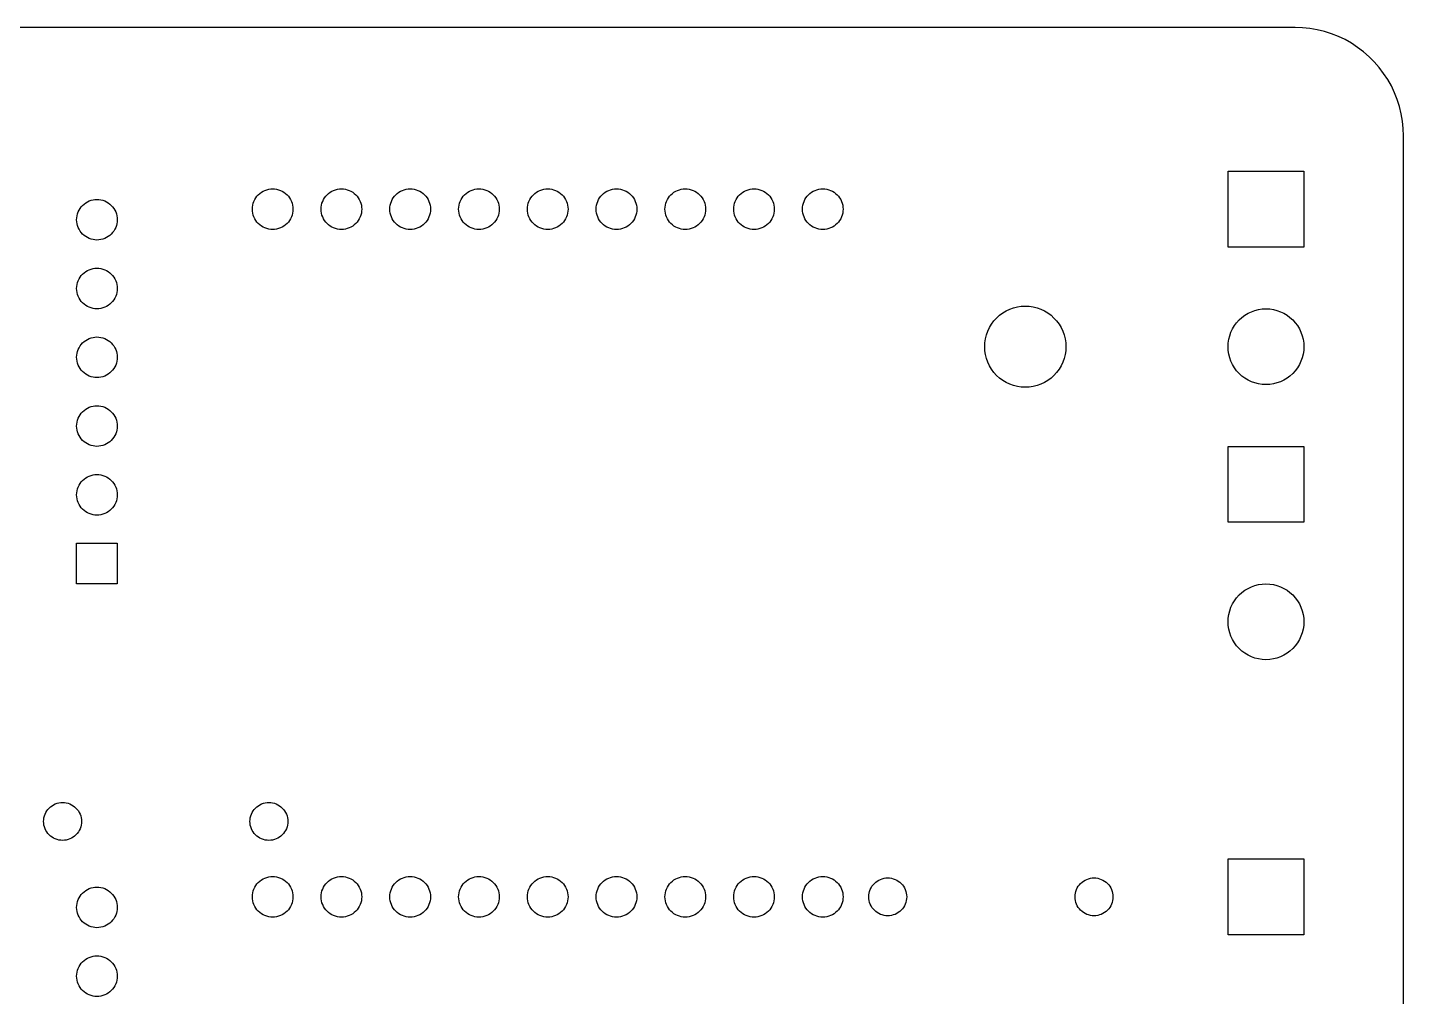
# Model space of a CAD drawing. Header units: millimetres. Extents: x 0 to 102, y 0 to 73.
# Drawn here: x 51.1 to 101.9, y 37.5 to 73.2 of the extents above; entities that cross this region are included whole.
import ezdxf

# ---------------------------------------------------------------- set-up
doc = ezdxf.new("R2010")
doc.units = ezdxf.units.MM
doc.layers.add('MASK_OPENINGS', color=5, linetype='Continuous')
doc.layers.add('OUTLINE', color=1, linetype='Continuous')

msp = doc.modelspace()

# ---------------------------------------------------------------- linework, layer by layer
at = {"layer": 'MASK_OPENINGS', "color": 5}
for points in [[(98.2, 65.14), (95.4, 65.14), (95.4, 67.94), (98.2, 67.94), (98.2, 65.14)], [(59.57976, 66.00976), (59.53034, 66.06428), (59.4865, 66.12339), (59.44867, 66.18651), (59.4172, 66.25303), (59.39241, 66.32232), (59.37453, 66.39371), (59.36373, 66.4665), (59.36012, 66.54), (59.36373, 66.6135), (59.37453, 66.68629), (59.39241, 66.75768), (59.4172, 66.82697), (59.44867, 66.89349), (59.4865, 66.95661), (59.53034, 67.01572), (59.57976, 67.07024), (59.63428, 67.11966), (59.69339, 67.1635), (59.75651, 67.20133), (59.82303, 67.2328), (59.89232, 67.25759), (59.96371, 67.27547), (60.0365, 67.28627), (60.11, 67.28988), (60.1835, 67.28627), (60.2563, 67.27547), (60.32768, 67.25759), (60.39697, 67.2328), (60.46349, 67.20133), (60.52661, 67.1635), (60.58572, 67.11966), (60.64025, 67.07024), (60.68967, 67.01572), (60.7335, 66.95661), (60.77134, 66.89349), (60.8028, 66.82697), (60.82759, 66.75768), (60.84547, 66.68629), (60.85627, 66.6135), (60.85988, 66.54), (60.85627, 66.4665), (60.84547, 66.39371), (60.82759, 66.32232), (60.8028, 66.25303), (60.77134, 66.18651), (60.7335, 66.12339), (60.68967, 66.06428), (60.64025, 66.00976), (60.58572, 65.96034), (60.52661, 65.9165), (60.46349, 65.87867), (60.39697, 65.8472), (60.32768, 65.82241), (60.2563, 65.80453), (60.1835, 65.79373), (60.11, 65.79012), (60.0365, 65.79373), (59.96371, 65.80453), (59.89232, 65.82241), (59.82303, 65.8472), (59.75651, 65.87867), (59.69339, 65.9165), (59.63428, 65.96034), (59.57976, 66.00976)], [(62.11976, 66.00976), (62.07034, 66.06428), (62.0265, 66.12339), (61.98867, 66.18651), (61.9572, 66.25303), (61.93241, 66.32232), (61.91453, 66.39371), (61.90373, 66.4665), (61.90012, 66.54), (61.90373, 66.6135), (61.91453, 66.68629), (61.93241, 66.75768), (61.9572, 66.82697), (61.98867, 66.89349), (62.0265, 66.95661), (62.07034, 67.01572), (62.11976, 67.07024), (62.17428, 67.11966), (62.23339, 67.1635), (62.29651, 67.20133), (62.36303, 67.2328), (62.43232, 67.25759), (62.50371, 67.27547), (62.5765, 67.28627), (62.65, 67.28988), (62.7235, 67.28627), (62.7963, 67.27547), (62.86768, 67.25759), (62.93697, 67.2328), (63.00349, 67.20133), (63.06661, 67.1635), (63.12572, 67.11966), (63.18025, 67.07024), (63.22967, 67.01572), (63.2735, 66.95661), (63.31134, 66.89349), (63.3428, 66.82697), (63.36759, 66.75768), (63.38547, 66.68629), (63.39627, 66.6135), (63.39988, 66.54), (63.39627, 66.4665), (63.38547, 66.39371), (63.36759, 66.32232), (63.3428, 66.25303), (63.31134, 66.18651), (63.2735, 66.12339), (63.22967, 66.06428), (63.18025, 66.00976), (63.12572, 65.96034), (63.06661, 65.9165), (63.00349, 65.87867), (62.93697, 65.8472), (62.86768, 65.82241), (62.7963, 65.80453), (62.7235, 65.79373), (62.65, 65.79012), (62.5765, 65.79373), (62.50371, 65.80453), (62.43232, 65.82241), (62.36303, 65.8472), (62.29651, 65.87867), (62.23339, 65.9165), (62.17428, 65.96034), (62.11976, 66.00976)], [(64.65976, 66.00976), (64.61034, 66.06428), (64.5665, 66.12339), (64.52867, 66.18651), (64.4972, 66.25303), (64.47241, 66.32232), (64.45453, 66.39371), (64.44373, 66.4665), (64.44012, 66.54), (64.44373, 66.6135), (64.45453, 66.68629), (64.47241, 66.75768), (64.4972, 66.82697), (64.52867, 66.89349), (64.5665, 66.95661), (64.61034, 67.01572), (64.65976, 67.07024), (64.71428, 67.11966), (64.77339, 67.1635), (64.83651, 67.20133), (64.90303, 67.2328), (64.97232, 67.25759), (65.04371, 67.27547), (65.1165, 67.28627), (65.19, 67.28988), (65.2635, 67.28627), (65.3363, 67.27547), (65.40768, 67.25759), (65.47697, 67.2328), (65.54349, 67.20133), (65.60661, 67.1635), (65.66572, 67.11966), (65.72025, 67.07024), (65.76967, 67.01572), (65.8135, 66.95661), (65.85134, 66.89349), (65.8828, 66.82697), (65.90759, 66.75768), (65.92547, 66.68629), (65.93627, 66.6135), (65.93988, 66.54), (65.93627, 66.4665), (65.92547, 66.39371), (65.90759, 66.32232), (65.8828, 66.25303), (65.85134, 66.18651), (65.8135, 66.12339), (65.76967, 66.06428), (65.72025, 66.00976), (65.66572, 65.96034), (65.60661, 65.9165), (65.54349, 65.87867), (65.47697, 65.8472), (65.40768, 65.82241), (65.3363, 65.80453), (65.2635, 65.79373), (65.19, 65.79012), (65.1165, 65.79373), (65.04371, 65.80453), (64.97232, 65.82241), (64.90303, 65.8472), (64.83651, 65.87867), (64.77339, 65.9165), (64.71428, 65.96034), (64.65976, 66.00976)], [(67.19976, 66.00976), (67.15034, 66.06428), (67.1065, 66.12339), (67.06867, 66.18651), (67.0372, 66.25303), (67.01241, 66.32232), (66.99453, 66.39371), (66.98373, 66.4665), (66.98012, 66.54), (66.98373, 66.6135), (66.99453, 66.68629), (67.01241, 66.75768), (67.0372, 66.82697), (67.06867, 66.89349), (67.1065, 66.95661), (67.15034, 67.01572), (67.19976, 67.07024), (67.25428, 67.11966), (67.31339, 67.1635), (67.37651, 67.20133), (67.44303, 67.2328), (67.51232, 67.25759), (67.58371, 67.27547), (67.6565, 67.28627), (67.73, 67.28988), (67.8035, 67.28627), (67.8763, 67.27547), (67.94768, 67.25759), (68.01697, 67.2328), (68.08349, 67.20133), (68.14661, 67.1635), (68.20572, 67.11966), (68.26025, 67.07024), (68.30967, 67.01572), (68.3535, 66.95661), (68.39134, 66.89349), (68.4228, 66.82697), (68.44759, 66.75768), (68.46547, 66.68629), (68.47627, 66.6135), (68.47988, 66.54), (68.47627, 66.4665), (68.46547, 66.39371), (68.44759, 66.32232), (68.4228, 66.25303), (68.39134, 66.18651), (68.3535, 66.12339), (68.30967, 66.06428), (68.26025, 66.00976), (68.20572, 65.96034), (68.14661, 65.9165), (68.08349, 65.87867), (68.01697, 65.8472), (67.94768, 65.82241), (67.8763, 65.80453), (67.8035, 65.79373), (67.73, 65.79012), (67.6565, 65.79373), (67.58371, 65.80453), (67.51232, 65.82241), (67.44303, 65.8472), (67.37651, 65.87867), (67.31339, 65.9165), (67.25428, 65.96034), (67.19976, 66.00976)], [(69.73976, 66.00976), (69.69034, 66.06428), (69.6465, 66.12339), (69.60867, 66.18651), (69.5772, 66.25303), (69.55241, 66.32232), (69.53453, 66.39371), (69.52373, 66.4665), (69.52012, 66.54), (69.52373, 66.6135), (69.53453, 66.68629), (69.55241, 66.75768), (69.5772, 66.82697), (69.60867, 66.89349), (69.6465, 66.95661), (69.69034, 67.01572), (69.73976, 67.07024), (69.79428, 67.11966), (69.85339, 67.1635), (69.91651, 67.20133), (69.98303, 67.2328), (70.05232, 67.25759), (70.12371, 67.27547), (70.1965, 67.28627), (70.27, 67.28988), (70.3435, 67.28627), (70.4163, 67.27547), (70.48768, 67.25759), (70.55697, 67.2328), (70.62349, 67.20133), (70.68661, 67.1635), (70.74572, 67.11966), (70.80025, 67.07024), (70.84967, 67.01572), (70.8935, 66.95661), (70.93134, 66.89349), (70.9628, 66.82697), (70.98759, 66.75768), (71.00547, 66.68629), (71.01627, 66.6135), (71.01988, 66.54), (71.01627, 66.4665), (71.00547, 66.39371), (70.98759, 66.32232), (70.9628, 66.25303), (70.93134, 66.18651), (70.8935, 66.12339), (70.84967, 66.06428), (70.80025, 66.00976), (70.74572, 65.96034), (70.68661, 65.9165), (70.62349, 65.87867), (70.55697, 65.8472), (70.48768, 65.82241), (70.4163, 65.80453), (70.3435, 65.79373), (70.27, 65.79012), (70.1965, 65.79373), (70.12371, 65.80453), (70.05232, 65.82241), (69.98303, 65.8472), (69.91651, 65.87867), (69.85339, 65.9165), (69.79428, 65.96034), (69.73976, 66.00976)], [(72.27976, 66.00976), (72.23034, 66.06428), (72.1865, 66.12339), (72.14867, 66.18651), (72.1172, 66.25303), (72.09241, 66.32232), (72.07453, 66.39371), (72.06373, 66.4665), (72.06012, 66.54), (72.06373, 66.6135), (72.07453, 66.68629), (72.09241, 66.75768), (72.1172, 66.82697), (72.14867, 66.89349), (72.1865, 66.95661), (72.23034, 67.01572), (72.27976, 67.07024), (72.33428, 67.11966), (72.39339, 67.1635), (72.45651, 67.20133), (72.52303, 67.2328), (72.59232, 67.25759), (72.66371, 67.27547), (72.7365, 67.28627), (72.81, 67.28988), (72.8835, 67.28627), (72.9563, 67.27547), (73.02768, 67.25759), (73.09697, 67.2328), (73.16349, 67.20133), (73.22661, 67.1635), (73.28572, 67.11966), (73.34025, 67.07024), (73.38967, 67.01572), (73.4335, 66.95661), (73.47134, 66.89349), (73.5028, 66.82697), (73.52759, 66.75768), (73.54547, 66.68629), (73.55627, 66.6135), (73.55988, 66.54), (73.55627, 66.4665), (73.54547, 66.39371), (73.52759, 66.32232), (73.5028, 66.25303), (73.47134, 66.18651), (73.4335, 66.12339), (73.38967, 66.06428), (73.34025, 66.00976), (73.28572, 65.96034), (73.22661, 65.9165), (73.16349, 65.87867), (73.09697, 65.8472), (73.02768, 65.82241), (72.9563, 65.80453), (72.8835, 65.79373), (72.81, 65.79012), (72.7365, 65.79373), (72.66371, 65.80453), (72.59232, 65.82241), (72.52303, 65.8472), (72.45651, 65.87867), (72.39339, 65.9165), (72.33428, 65.96034), (72.27976, 66.00976)], [(74.81976, 66.00976), (74.77034, 66.06428), (74.7265, 66.12339), (74.68867, 66.18651), (74.6572, 66.25303), (74.63241, 66.32232), (74.61453, 66.39371), (74.60373, 66.4665), (74.60012, 66.54), (74.60373, 66.6135), (74.61453, 66.68629), (74.63241, 66.75768), (74.6572, 66.82697), (74.68867, 66.89349), (74.7265, 66.95661), (74.77034, 67.01572), (74.81976, 67.07024), (74.87428, 67.11966), (74.93339, 67.1635), (74.99651, 67.20133), (75.06303, 67.2328), (75.13232, 67.25759), (75.20371, 67.27547), (75.2765, 67.28627), (75.35, 67.28988), (75.4235, 67.28627), (75.4963, 67.27547), (75.56768, 67.25759), (75.63697, 67.2328), (75.70349, 67.20133), (75.76661, 67.1635), (75.82572, 67.11966), (75.88025, 67.07024), (75.92967, 67.01572), (75.9735, 66.95661), (76.01134, 66.89349), (76.0428, 66.82697), (76.06759, 66.75768), (76.08547, 66.68629), (76.09627, 66.6135), (76.09988, 66.54), (76.09627, 66.4665), (76.08547, 66.39371), (76.06759, 66.32232), (76.0428, 66.25303), (76.01134, 66.18651), (75.9735, 66.12339), (75.92967, 66.06428), (75.88025, 66.00976), (75.82572, 65.96034), (75.76661, 65.9165), (75.70349, 65.87867), (75.63697, 65.8472), (75.56768, 65.82241), (75.4963, 65.80453), (75.4235, 65.79373), (75.35, 65.79012), (75.2765, 65.79373), (75.20371, 65.80453), (75.13232, 65.82241), (75.06303, 65.8472), (74.99651, 65.87867), (74.93339, 65.9165), (74.87428, 65.96034), (74.81976, 66.00976)], [(77.35976, 66.00976), (77.31034, 66.06428), (77.2665, 66.12339), (77.22867, 66.18651), (77.1972, 66.25303), (77.17241, 66.32232), (77.15453, 66.39371), (77.14373, 66.4665), (77.14012, 66.54), (77.14373, 66.6135), (77.15453, 66.68629), (77.17241, 66.75768), (77.1972, 66.82697), (77.22867, 66.89349), (77.2665, 66.95661), (77.31034, 67.01572), (77.35976, 67.07024), (77.41428, 67.11966), (77.47339, 67.1635), (77.53651, 67.20133), (77.60303, 67.2328), (77.67232, 67.25759), (77.74371, 67.27547), (77.8165, 67.28627), (77.89, 67.28988), (77.9635, 67.28627), (78.0363, 67.27547), (78.10768, 67.25759), (78.17697, 67.2328), (78.24349, 67.20133), (78.30661, 67.1635), (78.36572, 67.11966), (78.42025, 67.07024), (78.46967, 67.01572), (78.5135, 66.95661), (78.55134, 66.89349), (78.5828, 66.82697), (78.60759, 66.75768), (78.62547, 66.68629), (78.63627, 66.6135), (78.63988, 66.54), (78.63627, 66.4665), (78.62547, 66.39371), (78.60759, 66.32232), (78.5828, 66.25303), (78.55134, 66.18651), (78.5135, 66.12339), (78.46967, 66.06428), (78.42025, 66.00976), (78.36572, 65.96034), (78.30661, 65.9165), (78.24349, 65.87867), (78.17697, 65.8472), (78.10768, 65.82241), (78.0363, 65.80453), (77.9635, 65.79373), (77.89, 65.79012), (77.8165, 65.79373), (77.74371, 65.80453), (77.67232, 65.82241), (77.60303, 65.8472), (77.53651, 65.87867), (77.47339, 65.9165), (77.41428, 65.96034), (77.35976, 66.00976)], [(79.89976, 66.00976), (79.85034, 66.06428), (79.8065, 66.12339), (79.76867, 66.18651), (79.7372, 66.25303), (79.71241, 66.32232), (79.69453, 66.39371), (79.68373, 66.4665), (79.68012, 66.54), (79.68373, 66.6135), (79.69453, 66.68629), (79.71241, 66.75768), (79.7372, 66.82697), (79.76867, 66.89349), (79.8065, 66.95661), (79.85034, 67.01572), (79.89976, 67.07024), (79.95428, 67.11966), (80.01339, 67.1635), (80.07651, 67.20133), (80.14303, 67.2328), (80.21232, 67.25759), (80.28371, 67.27547), (80.3565, 67.28627), (80.43, 67.28988), (80.5035, 67.28627), (80.5763, 67.27547), (80.64768, 67.25759), (80.71697, 67.2328), (80.78349, 67.20133), (80.84661, 67.1635), (80.90572, 67.11966), (80.96025, 67.07024), (81.00967, 67.01572), (81.0535, 66.95661), (81.09134, 66.89349), (81.1228, 66.82697), (81.14759, 66.75768), (81.16547, 66.68629), (81.17627, 66.6135), (81.17988, 66.54), (81.17627, 66.4665), (81.16547, 66.39371), (81.14759, 66.32232), (81.1228, 66.25303), (81.09134, 66.18651), (81.0535, 66.12339), (81.00967, 66.06428), (80.96025, 66.00976), (80.90572, 65.96034), (80.84661, 65.9165), (80.78349, 65.87867), (80.71697, 65.8472), (80.64768, 65.82241), (80.5763, 65.80453), (80.5035, 65.79373), (80.43, 65.79012), (80.3565, 65.79373), (80.28371, 65.80453), (80.21232, 65.82241), (80.14303, 65.8472), (80.07651, 65.87867), (80.01339, 65.9165), (79.95428, 65.96034), (79.89976, 66.00976)], [(53.08976, 65.61976), (53.04034, 65.67428), (52.9965, 65.73339), (52.95867, 65.79651), (52.9272, 65.86303), (52.90241, 65.93232), (52.88453, 66.00371), (52.87373, 66.0765), (52.87012, 66.15), (52.87373, 66.2235), (52.88453, 66.29629), (52.90241, 66.36768), (52.9272, 66.43697), (52.95867, 66.50349), (52.9965, 66.56661), (53.04034, 66.62572), (53.08976, 66.68024), (53.14428, 66.72966), (53.20339, 66.7735), (53.26651, 66.81133), (53.33303, 66.8428), (53.40232, 66.86759), (53.47371, 66.88547), (53.5465, 66.89627), (53.62, 66.89988), (53.6935, 66.89627), (53.7663, 66.88547), (53.83768, 66.86759), (53.90697, 66.8428), (53.97349, 66.81133), (54.03661, 66.7735), (54.09572, 66.72966), (54.15025, 66.68024), (54.19967, 66.62572), (54.2435, 66.56661), (54.28134, 66.50349), (54.3128, 66.43697), (54.33759, 66.36768), (54.35547, 66.29629), (54.36627, 66.2235), (54.36988, 66.15), (54.36627, 66.0765), (54.35547, 66.00371), (54.33759, 65.93232), (54.3128, 65.86303), (54.28134, 65.79651), (54.2435, 65.73339), (54.19967, 65.67428), (54.15025, 65.61976), (54.09572, 65.57034), (54.03661, 65.5265), (53.97349, 65.48867), (53.90697, 65.4572), (53.83768, 65.43241), (53.7663, 65.41453), (53.6935, 65.40373), (53.62, 65.40012), (53.5465, 65.40373), (53.47371, 65.41453), (53.40232, 65.43241), (53.33303, 65.4572), (53.26651, 65.48867), (53.20339, 65.5265), (53.14428, 65.57034), (53.08976, 65.61976)], [(53.08976, 63.07976), (53.04034, 63.13428), (52.9965, 63.19339), (52.95867, 63.25651), (52.9272, 63.32303), (52.90241, 63.39232), (52.88453, 63.46371), (52.87373, 63.5365), (52.87012, 63.61), (52.87373, 63.6835), (52.88453, 63.75629), (52.90241, 63.82768), (52.9272, 63.89697), (52.95867, 63.96349), (52.9965, 64.02661), (53.04034, 64.08572), (53.08976, 64.14024), (53.14428, 64.18966), (53.20339, 64.2335), (53.26651, 64.27133), (53.33303, 64.3028), (53.40232, 64.32759), (53.47371, 64.34547), (53.5465, 64.35627), (53.62, 64.35988), (53.6935, 64.35627), (53.7663, 64.34547), (53.83768, 64.32759), (53.90697, 64.3028), (53.97349, 64.27133), (54.03661, 64.2335), (54.09572, 64.18966), (54.15025, 64.14024), (54.19967, 64.08572), (54.2435, 64.02661), (54.28134, 63.96349), (54.3128, 63.89697), (54.33759, 63.82768), (54.35547, 63.75629), (54.36627, 63.6835), (54.36988, 63.61), (54.36627, 63.5365), (54.35547, 63.46371), (54.33759, 63.39232), (54.3128, 63.32303), (54.28134, 63.25651), (54.2435, 63.19339), (54.19967, 63.13428), (54.15025, 63.07976), (54.09572, 63.03034), (54.03661, 62.9865), (53.97349, 62.94867), (53.90697, 62.9172), (53.83768, 62.89241), (53.7663, 62.87453), (53.6935, 62.86373), (53.62, 62.86012), (53.5465, 62.86373), (53.47371, 62.87453), (53.40232, 62.89241), (53.33303, 62.9172), (53.26651, 62.94867), (53.20339, 62.9865), (53.14428, 63.03034), (53.08976, 63.07976)], [(86.84943, 60.39943), (86.75058, 60.50849), (86.6629, 60.62671), (86.58722, 60.75296), (86.52429, 60.88602), (86.4747, 61.02461), (86.43894, 61.16739), (86.41734, 61.31299), (86.41012, 61.46), (86.41734, 61.60701), (86.43894, 61.75261), (86.4747, 61.89539), (86.52429, 62.03398), (86.58722, 62.16704), (86.6629, 62.29329), (86.75058, 62.41151), (86.84943, 62.52057), (86.95849, 62.61942), (87.07671, 62.7071), (87.20296, 62.78278), (87.33602, 62.84571), (87.47461, 62.8953), (87.61739, 62.93106), (87.76299, 62.95266), (87.91, 62.95988), (88.05701, 62.95266), (88.20261, 62.93106), (88.34539, 62.8953), (88.48398, 62.84571), (88.61704, 62.78278), (88.74329, 62.7071), (88.86151, 62.61942), (88.97057, 62.52057), (89.06942, 62.41151), (89.1571, 62.29329), (89.23278, 62.16704), (89.29571, 62.03398), (89.3453, 61.89539), (89.38106, 61.75261), (89.40266, 61.60701), (89.40988, 61.46), (89.40266, 61.31299), (89.38106, 61.16739), (89.3453, 61.02461), (89.29571, 60.88602), (89.23278, 60.75296), (89.1571, 60.62671), (89.06942, 60.50849), (88.97057, 60.39943), (88.86151, 60.30058), (88.74329, 60.2129), (88.61704, 60.13722), (88.48398, 60.07429), (88.34539, 60.0247), (88.20261, 59.98894), (88.05701, 59.96734), (87.91, 59.96012), (87.76299, 59.96734), (87.61739, 59.98894), (87.47461, 60.0247), (87.33602, 60.07429), (87.20296, 60.13722), (87.07671, 60.2129), (86.95849, 60.30058), (86.84943, 60.39943)], [(95.81014, 60.47014), (95.71788, 60.57193), (95.63604, 60.68227), (95.56542, 60.8001), (95.50668, 60.92429), (95.4604, 61.05364), (95.42702, 61.1869), (95.40686, 61.32279), (95.40012, 61.46), (95.40686, 61.59721), (95.42702, 61.7331), (95.4604, 61.86636), (95.50668, 61.99571), (95.56542, 62.1199), (95.63604, 62.23773), (95.71788, 62.34807), (95.81014, 62.44986), (95.91193, 62.54212), (96.02227, 62.62396), (96.1401, 62.69458), (96.26429, 62.75332), (96.39364, 62.7996), (96.5269, 62.83298), (96.66279, 62.85314), (96.8, 62.85988), (96.93721, 62.85314), (97.0731, 62.83298), (97.20636, 62.7996), (97.33571, 62.75332), (97.4599, 62.69458), (97.57773, 62.62396), (97.68807, 62.54212), (97.78986, 62.44986), (97.88212, 62.34807), (97.96396, 62.23773), (98.03458, 62.1199), (98.09332, 61.99571), (98.1396, 61.86636), (98.17298, 61.7331), (98.19314, 61.59721), (98.19988, 61.46), (98.19314, 61.32279), (98.17298, 61.1869), (98.1396, 61.05364), (98.09332, 60.92429), (98.03458, 60.8001), (97.96396, 60.68227), (97.88212, 60.57193), (97.78986, 60.47014), (97.68807, 60.37788), (97.57773, 60.29604), (97.4599, 60.22542), (97.33571, 60.16668), (97.20636, 60.1204), (97.0731, 60.08702), (96.93721, 60.06686), (96.8, 60.06012), (96.66279, 60.06686), (96.5269, 60.08702), (96.39364, 60.1204), (96.26429, 60.16668), (96.1401, 60.22542), (96.02227, 60.29604), (95.91193, 60.37788), (95.81014, 60.47014)], [(53.08976, 60.53976), (53.04034, 60.59428), (52.9965, 60.65339), (52.95867, 60.71651), (52.9272, 60.78303), (52.90241, 60.85232), (52.88453, 60.92371), (52.87373, 60.9965), (52.87012, 61.07), (52.87373, 61.1435), (52.88453, 61.21629), (52.90241, 61.28768), (52.9272, 61.35697), (52.95867, 61.42349), (52.9965, 61.48661), (53.04034, 61.54572), (53.08976, 61.60024), (53.14428, 61.64966), (53.20339, 61.6935), (53.26651, 61.73133), (53.33303, 61.7628), (53.40232, 61.78759), (53.47371, 61.80547), (53.5465, 61.81627), (53.62, 61.81988), (53.6935, 61.81627), (53.7663, 61.80547), (53.83768, 61.78759), (53.90697, 61.7628), (53.97349, 61.73133), (54.03661, 61.6935), (54.09572, 61.64966), (54.15025, 61.60024), (54.19967, 61.54572), (54.2435, 61.48661), (54.28134, 61.42349), (54.3128, 61.35697), (54.33759, 61.28768), (54.35547, 61.21629), (54.36627, 61.1435), (54.36988, 61.07), (54.36627, 60.9965), (54.35547, 60.92371), (54.33759, 60.85232), (54.3128, 60.78303), (54.28134, 60.71651), (54.2435, 60.65339), (54.19967, 60.59428), (54.15025, 60.53976), (54.09572, 60.49034), (54.03661, 60.4465), (53.97349, 60.40867), (53.90697, 60.3772), (53.83768, 60.35241), (53.7663, 60.33453), (53.6935, 60.32373), (53.62, 60.32012), (53.5465, 60.32373), (53.47371, 60.33453), (53.40232, 60.35241), (53.33303, 60.3772), (53.26651, 60.40867), (53.20339, 60.4465), (53.14428, 60.49034), (53.08976, 60.53976)], [(53.08976, 57.99976), (53.04034, 58.05428), (52.9965, 58.11339), (52.95867, 58.17651), (52.9272, 58.24303), (52.90241, 58.31232), (52.88453, 58.38371), (52.87373, 58.4565), (52.87012, 58.53), (52.87373, 58.6035), (52.88453, 58.67629), (52.90241, 58.74768), (52.9272, 58.81697), (52.95867, 58.88349), (52.9965, 58.94661), (53.04034, 59.00572), (53.08976, 59.06024), (53.14428, 59.10966), (53.20339, 59.1535), (53.26651, 59.19133), (53.33303, 59.2228), (53.40232, 59.24759), (53.47371, 59.26547), (53.5465, 59.27627), (53.62, 59.27988), (53.6935, 59.27627), (53.7663, 59.26547), (53.83768, 59.24759), (53.90697, 59.2228), (53.97349, 59.19133), (54.03661, 59.1535), (54.09572, 59.10966), (54.15025, 59.06024), (54.19967, 59.00572), (54.2435, 58.94661), (54.28134, 58.88349), (54.3128, 58.81697), (54.33759, 58.74768), (54.35547, 58.67629), (54.36627, 58.6035), (54.36988, 58.53), (54.36627, 58.4565), (54.35547, 58.38371), (54.33759, 58.31232), (54.3128, 58.24303), (54.28134, 58.17651), (54.2435, 58.11339), (54.19967, 58.05428), (54.15025, 57.99976), (54.09572, 57.95034), (54.03661, 57.9065), (53.97349, 57.86867), (53.90697, 57.8372), (53.83768, 57.81241), (53.7663, 57.79453), (53.6935, 57.78373), (53.62, 57.78012), (53.5465, 57.78373), (53.47371, 57.79453), (53.40232, 57.81241), (53.33303, 57.8372), (53.26651, 57.86867), (53.20339, 57.9065), (53.14428, 57.95034), (53.08976, 57.99976)], [(98.2, 54.98), (95.4, 54.98), (95.4, 57.78), (98.2, 57.78), (98.2, 54.98)], [(53.08976, 55.45976), (53.04034, 55.51428), (52.9965, 55.57339), (52.95867, 55.63651), (52.9272, 55.70303), (52.90241, 55.77232), (52.88453, 55.84371), (52.87373, 55.9165), (52.87012, 55.99), (52.87373, 56.0635), (52.88453, 56.13629), (52.90241, 56.20768), (52.9272, 56.27697), (52.95867, 56.34349), (52.9965, 56.40661), (53.04034, 56.46572), (53.08976, 56.52024), (53.14428, 56.56966), (53.20339, 56.6135), (53.26651, 56.65133), (53.33303, 56.6828), (53.40232, 56.70759), (53.47371, 56.72547), (53.5465, 56.73627), (53.62, 56.73988), (53.6935, 56.73627), (53.7663, 56.72547), (53.83768, 56.70759), (53.90697, 56.6828), (53.97349, 56.65133), (54.03661, 56.6135), (54.09572, 56.56966), (54.15025, 56.52024), (54.19967, 56.46572), (54.2435, 56.40661), (54.28134, 56.34349), (54.3128, 56.27697), (54.33759, 56.20768), (54.35547, 56.13629), (54.36627, 56.0635), (54.36988, 55.99), (54.36627, 55.9165), (54.35547, 55.84371), (54.33759, 55.77232), (54.3128, 55.70303), (54.28134, 55.63651), (54.2435, 55.57339), (54.19967, 55.51428), (54.15025, 55.45976), (54.09572, 55.41034), (54.03661, 55.3665), (53.97349, 55.32867), (53.90697, 55.2972), (53.83768, 55.27241), (53.7663, 55.25453), (53.6935, 55.24373), (53.62, 55.24012), (53.5465, 55.24373), (53.47371, 55.25453), (53.40232, 55.27241), (53.33303, 55.2972), (53.26651, 55.32867), (53.20339, 55.3665), (53.14428, 55.41034), (53.08976, 55.45976)], [(54.37, 52.7), (52.87, 52.7), (52.87, 54.2), (54.37, 54.2), (54.37, 52.7)], [(95.81014, 50.31014), (95.71788, 50.41193), (95.63604, 50.52227), (95.56542, 50.6401), (95.50668, 50.76429), (95.4604, 50.89364), (95.42702, 51.0269), (95.40686, 51.16279), (95.40012, 51.3), (95.40686, 51.43721), (95.42702, 51.5731), (95.4604, 51.70636), (95.50668, 51.83571), (95.56542, 51.9599), (95.63604, 52.07773), (95.71788, 52.18807), (95.81014, 52.28986), (95.91193, 52.38212), (96.02227, 52.46396), (96.1401, 52.53458), (96.26429, 52.59332), (96.39364, 52.6396), (96.5269, 52.67298), (96.66279, 52.69314), (96.8, 52.69988), (96.93721, 52.69314), (97.0731, 52.67298), (97.20636, 52.6396), (97.33571, 52.59332), (97.4599, 52.53458), (97.57773, 52.46396), (97.68807, 52.38212), (97.78986, 52.28986), (97.88212, 52.18807), (97.96396, 52.07773), (98.03458, 51.9599), (98.09332, 51.83571), (98.1396, 51.70636), (98.17298, 51.5731), (98.19314, 51.43721), (98.19988, 51.3), (98.19314, 51.16279), (98.17298, 51.0269), (98.1396, 50.89364), (98.09332, 50.76429), (98.03458, 50.6401), (97.96396, 50.52227), (97.88212, 50.41193), (97.78986, 50.31014), (97.68807, 50.21788), (97.57773, 50.13604), (97.4599, 50.06542), (97.33571, 50.00668), (97.20636, 49.9604), (97.0731, 49.92702), (96.93721, 49.90686), (96.8, 49.90012), (96.66279, 49.90686), (96.5269, 49.92702), (96.39364, 49.9604), (96.26429, 50.00668), (96.1401, 50.06542), (96.02227, 50.13604), (95.91193, 50.21788), (95.81014, 50.31014)], [(51.85511, 43.43011), (51.80899, 43.481), (51.76807, 43.53617), (51.73276, 43.59508), (51.7034, 43.65717), (51.68026, 43.72184), (51.66357, 43.78846), (51.65349, 43.8564), (51.65012, 43.925), (51.65349, 43.9936), (51.66357, 44.06154), (51.68026, 44.12816), (51.7034, 44.19283), (51.73276, 44.25492), (51.76807, 44.31383), (51.80899, 44.369), (51.85511, 44.41989), (51.906, 44.46601), (51.96117, 44.50693), (52.02008, 44.54224), (52.08217, 44.5716), (52.14684, 44.59474), (52.21346, 44.61143), (52.2814, 44.62151), (52.35, 44.62488), (52.4186, 44.62151), (52.48654, 44.61143), (52.55316, 44.59474), (52.61783, 44.5716), (52.67992, 44.54224), (52.73883, 44.50693), (52.794, 44.46601), (52.84489, 44.41989), (52.89101, 44.369), (52.93193, 44.31383), (52.96724, 44.25492), (52.9966, 44.19283), (53.01974, 44.12816), (53.03643, 44.06154), (53.04651, 43.9936), (53.04988, 43.925), (53.04651, 43.8564), (53.03643, 43.78846), (53.01974, 43.72184), (52.9966, 43.65717), (52.96724, 43.59508), (52.93193, 43.53617), (52.89101, 43.481), (52.84489, 43.43011), (52.794, 43.38399), (52.73883, 43.34307), (52.67992, 43.30776), (52.61783, 43.2784), (52.55316, 43.25526), (52.48654, 43.23857), (52.4186, 43.22849), (52.35, 43.22512), (52.2814, 43.22849), (52.21346, 43.23857), (52.14684, 43.25526), (52.08217, 43.2784), (52.02008, 43.30776), (51.96117, 43.34307), (51.906, 43.38399), (51.85511, 43.43011)], [(59.47511, 43.43011), (59.42899, 43.481), (59.38807, 43.53617), (59.35276, 43.59508), (59.3234, 43.65717), (59.30026, 43.72184), (59.28357, 43.78846), (59.27349, 43.8564), (59.27012, 43.925), (59.27349, 43.9936), (59.28357, 44.06154), (59.30026, 44.12816), (59.3234, 44.19283), (59.35276, 44.25492), (59.38807, 44.31383), (59.42899, 44.369), (59.47511, 44.41989), (59.526, 44.46601), (59.58117, 44.50693), (59.64008, 44.54224), (59.70217, 44.5716), (59.76684, 44.59474), (59.83346, 44.61143), (59.9014, 44.62151), (59.97, 44.62488), (60.0386, 44.62151), (60.10654, 44.61143), (60.17316, 44.59474), (60.23783, 44.5716), (60.29992, 44.54224), (60.35883, 44.50693), (60.414, 44.46601), (60.46489, 44.41989), (60.51101, 44.369), (60.55193, 44.31383), (60.58724, 44.25492), (60.6166, 44.19283), (60.63974, 44.12816), (60.65643, 44.06154), (60.66651, 43.9936), (60.66988, 43.925), (60.66651, 43.8564), (60.65643, 43.78846), (60.63974, 43.72184), (60.6166, 43.65717), (60.58724, 43.59508), (60.55193, 43.53617), (60.51101, 43.481), (60.46489, 43.43011), (60.414, 43.38399), (60.35883, 43.34307), (60.29992, 43.30776), (60.23783, 43.2784), (60.17316, 43.25526), (60.10654, 43.23857), (60.0386, 43.22849), (59.97, 43.22512), (59.9014, 43.22849), (59.83346, 43.23857), (59.76684, 43.25526), (59.70217, 43.2784), (59.64008, 43.30776), (59.58117, 43.34307), (59.526, 43.38399), (59.47511, 43.43011)], [(98.2, 39.74), (95.4, 39.74), (95.4, 42.54), (98.2, 42.54), (98.2, 39.74)], [(59.57976, 40.60976), (59.53034, 40.66428), (59.4865, 40.72339), (59.44867, 40.78651), (59.4172, 40.85303), (59.39241, 40.92232), (59.37453, 40.99371), (59.36373, 41.0665), (59.36012, 41.14), (59.36373, 41.2135), (59.37453, 41.28629), (59.39241, 41.35768), (59.4172, 41.42697), (59.44867, 41.49349), (59.4865, 41.55661), (59.53034, 41.61572), (59.57976, 41.67024), (59.63428, 41.71966), (59.69339, 41.7635), (59.75651, 41.80133), (59.82303, 41.8328), (59.89232, 41.85759), (59.96371, 41.87547), (60.0365, 41.88627), (60.11, 41.88988), (60.1835, 41.88627), (60.2563, 41.87547), (60.32768, 41.85759), (60.39697, 41.8328), (60.46349, 41.80133), (60.52661, 41.7635), (60.58572, 41.71966), (60.64025, 41.67024), (60.68967, 41.61572), (60.7335, 41.55661), (60.77134, 41.49349), (60.8028, 41.42697), (60.82759, 41.35768), (60.84547, 41.28629), (60.85627, 41.2135), (60.85988, 41.14), (60.85627, 41.0665), (60.84547, 40.99371), (60.82759, 40.92232), (60.8028, 40.85303), (60.77134, 40.78651), (60.7335, 40.72339), (60.68967, 40.66428), (60.64025, 40.60976), (60.58572, 40.56034), (60.52661, 40.5165), (60.46349, 40.47867), (60.39697, 40.4472), (60.32768, 40.42241), (60.2563, 40.40453), (60.1835, 40.39373), (60.11, 40.39012), (60.0365, 40.39373), (59.96371, 40.40453), (59.89232, 40.42241), (59.82303, 40.4472), (59.75651, 40.47867), (59.69339, 40.5165), (59.63428, 40.56034), (59.57976, 40.60976)], [(62.11976, 40.60976), (62.07034, 40.66428), (62.0265, 40.72339), (61.98867, 40.78651), (61.9572, 40.85303), (61.93241, 40.92232), (61.91453, 40.99371), (61.90373, 41.0665), (61.90012, 41.14), (61.90373, 41.2135), (61.91453, 41.28629), (61.93241, 41.35768), (61.9572, 41.42697), (61.98867, 41.49349), (62.0265, 41.55661), (62.07034, 41.61572), (62.11976, 41.67024), (62.17428, 41.71966), (62.23339, 41.7635), (62.29651, 41.80133), (62.36303, 41.8328), (62.43232, 41.85759), (62.50371, 41.87547), (62.5765, 41.88627), (62.65, 41.88988), (62.7235, 41.88627), (62.7963, 41.87547), (62.86768, 41.85759), (62.93697, 41.8328), (63.00349, 41.80133), (63.06661, 41.7635), (63.12572, 41.71966), (63.18025, 41.67024), (63.22967, 41.61572), (63.2735, 41.55661), (63.31134, 41.49349), (63.3428, 41.42697), (63.36759, 41.35768), (63.38547, 41.28629), (63.39627, 41.2135), (63.39988, 41.14), (63.39627, 41.0665), (63.38547, 40.99371), (63.36759, 40.92232), (63.3428, 40.85303), (63.31134, 40.78651), (63.2735, 40.72339), (63.22967, 40.66428), (63.18025, 40.60976), (63.12572, 40.56034), (63.06661, 40.5165), (63.00349, 40.47867), (62.93697, 40.4472), (62.86768, 40.42241), (62.7963, 40.40453), (62.7235, 40.39373), (62.65, 40.39012), (62.5765, 40.39373), (62.50371, 40.40453), (62.43232, 40.42241), (62.36303, 40.4472), (62.29651, 40.47867), (62.23339, 40.5165), (62.17428, 40.56034), (62.11976, 40.60976)], [(64.65976, 40.60976), (64.61034, 40.66428), (64.5665, 40.72339), (64.52867, 40.78651), (64.4972, 40.85303), (64.47241, 40.92232), (64.45453, 40.99371), (64.44373, 41.0665), (64.44012, 41.14), (64.44373, 41.2135), (64.45453, 41.28629), (64.47241, 41.35768), (64.4972, 41.42697), (64.52867, 41.49349), (64.5665, 41.55661), (64.61034, 41.61572), (64.65976, 41.67024), (64.71428, 41.71966), (64.77339, 41.7635), (64.83651, 41.80133), (64.90303, 41.8328), (64.97232, 41.85759), (65.04371, 41.87547), (65.1165, 41.88627), (65.19, 41.88988), (65.2635, 41.88627), (65.3363, 41.87547), (65.40768, 41.85759), (65.47697, 41.8328), (65.54349, 41.80133), (65.60661, 41.7635), (65.66572, 41.71966), (65.72025, 41.67024), (65.76967, 41.61572), (65.8135, 41.55661), (65.85134, 41.49349), (65.8828, 41.42697), (65.90759, 41.35768), (65.92547, 41.28629), (65.93627, 41.2135), (65.93988, 41.14), (65.93627, 41.0665), (65.92547, 40.99371), (65.90759, 40.92232), (65.8828, 40.85303), (65.85134, 40.78651), (65.8135, 40.72339), (65.76967, 40.66428), (65.72025, 40.60976), (65.66572, 40.56034), (65.60661, 40.5165), (65.54349, 40.47867), (65.47697, 40.4472), (65.40768, 40.42241), (65.3363, 40.40453), (65.2635, 40.39373), (65.19, 40.39012), (65.1165, 40.39373), (65.04371, 40.40453), (64.97232, 40.42241), (64.90303, 40.4472), (64.83651, 40.47867), (64.77339, 40.5165), (64.71428, 40.56034), (64.65976, 40.60976)], [(67.19976, 40.60976), (67.15034, 40.66428), (67.1065, 40.72339), (67.06867, 40.78651), (67.0372, 40.85303), (67.01241, 40.92232), (66.99453, 40.99371), (66.98373, 41.0665), (66.98012, 41.14), (66.98373, 41.2135), (66.99453, 41.28629), (67.01241, 41.35768), (67.0372, 41.42697), (67.06867, 41.49349), (67.1065, 41.55661), (67.15034, 41.61572), (67.19976, 41.67024), (67.25428, 41.71966), (67.31339, 41.7635), (67.37651, 41.80133), (67.44303, 41.8328), (67.51232, 41.85759), (67.58371, 41.87547), (67.6565, 41.88627), (67.73, 41.88988), (67.8035, 41.88627), (67.8763, 41.87547), (67.94768, 41.85759), (68.01697, 41.8328), (68.08349, 41.80133), (68.14661, 41.7635), (68.20572, 41.71966), (68.26025, 41.67024), (68.30967, 41.61572), (68.3535, 41.55661), (68.39134, 41.49349), (68.4228, 41.42697), (68.44759, 41.35768), (68.46547, 41.28629), (68.47627, 41.2135), (68.47988, 41.14), (68.47627, 41.0665), (68.46547, 40.99371), (68.44759, 40.92232), (68.4228, 40.85303), (68.39134, 40.78651), (68.3535, 40.72339), (68.30967, 40.66428), (68.26025, 40.60976), (68.20572, 40.56034), (68.14661, 40.5165), (68.08349, 40.47867), (68.01697, 40.4472), (67.94768, 40.42241), (67.8763, 40.40453), (67.8035, 40.39373), (67.73, 40.39012), (67.6565, 40.39373), (67.58371, 40.40453), (67.51232, 40.42241), (67.44303, 40.4472), (67.37651, 40.47867), (67.31339, 40.5165), (67.25428, 40.56034), (67.19976, 40.60976)], [(69.73976, 40.60976), (69.69034, 40.66428), (69.6465, 40.72339), (69.60867, 40.78651), (69.5772, 40.85303), (69.55241, 40.92232), (69.53453, 40.99371), (69.52373, 41.0665), (69.52012, 41.14), (69.52373, 41.2135), (69.53453, 41.28629), (69.55241, 41.35768), (69.5772, 41.42697), (69.60867, 41.49349), (69.6465, 41.55661), (69.69034, 41.61572), (69.73976, 41.67024), (69.79428, 41.71966), (69.85339, 41.7635), (69.91651, 41.80133), (69.98303, 41.8328), (70.05232, 41.85759), (70.12371, 41.87547), (70.1965, 41.88627), (70.27, 41.88988), (70.3435, 41.88627), (70.4163, 41.87547), (70.48768, 41.85759), (70.55697, 41.8328), (70.62349, 41.80133), (70.68661, 41.7635), (70.74572, 41.71966), (70.80025, 41.67024), (70.84967, 41.61572), (70.8935, 41.55661), (70.93134, 41.49349), (70.9628, 41.42697), (70.98759, 41.35768), (71.00547, 41.28629), (71.01627, 41.2135), (71.01988, 41.14), (71.01627, 41.0665), (71.00547, 40.99371), (70.98759, 40.92232), (70.9628, 40.85303), (70.93134, 40.78651), (70.8935, 40.72339), (70.84967, 40.66428), (70.80025, 40.60976), (70.74572, 40.56034), (70.68661, 40.5165), (70.62349, 40.47867), (70.55697, 40.4472), (70.48768, 40.42241), (70.4163, 40.40453), (70.3435, 40.39373), (70.27, 40.39012), (70.1965, 40.39373), (70.12371, 40.40453), (70.05232, 40.42241), (69.98303, 40.4472), (69.91651, 40.47867), (69.85339, 40.5165), (69.79428, 40.56034), (69.73976, 40.60976)], [(72.27976, 40.60976), (72.23034, 40.66428), (72.1865, 40.72339), (72.14867, 40.78651), (72.1172, 40.85303), (72.09241, 40.92232), (72.07453, 40.99371), (72.06373, 41.0665), (72.06012, 41.14), (72.06373, 41.2135), (72.07453, 41.28629), (72.09241, 41.35768), (72.1172, 41.42697), (72.14867, 41.49349), (72.1865, 41.55661), (72.23034, 41.61572), (72.27976, 41.67024), (72.33428, 41.71966), (72.39339, 41.7635), (72.45651, 41.80133), (72.52303, 41.8328), (72.59232, 41.85759), (72.66371, 41.87547), (72.7365, 41.88627), (72.81, 41.88988), (72.8835, 41.88627), (72.9563, 41.87547), (73.02768, 41.85759), (73.09697, 41.8328), (73.16349, 41.80133), (73.22661, 41.7635), (73.28572, 41.71966), (73.34025, 41.67024), (73.38967, 41.61572), (73.4335, 41.55661), (73.47134, 41.49349), (73.5028, 41.42697), (73.52759, 41.35768), (73.54547, 41.28629), (73.55627, 41.2135), (73.55988, 41.14), (73.55627, 41.0665), (73.54547, 40.99371), (73.52759, 40.92232), (73.5028, 40.85303), (73.47134, 40.78651), (73.4335, 40.72339), (73.38967, 40.66428), (73.34025, 40.60976), (73.28572, 40.56034), (73.22661, 40.5165), (73.16349, 40.47867), (73.09697, 40.4472), (73.02768, 40.42241), (72.9563, 40.40453), (72.8835, 40.39373), (72.81, 40.39012), (72.7365, 40.39373), (72.66371, 40.40453), (72.59232, 40.42241), (72.52303, 40.4472), (72.45651, 40.47867), (72.39339, 40.5165), (72.33428, 40.56034), (72.27976, 40.60976)], [(74.81976, 40.60976), (74.77034, 40.66428), (74.7265, 40.72339), (74.68867, 40.78651), (74.6572, 40.85303), (74.63241, 40.92232), (74.61453, 40.99371), (74.60373, 41.0665), (74.60012, 41.14), (74.60373, 41.2135), (74.61453, 41.28629), (74.63241, 41.35768), (74.6572, 41.42697), (74.68867, 41.49349), (74.7265, 41.55661), (74.77034, 41.61572), (74.81976, 41.67024), (74.87428, 41.71966), (74.93339, 41.7635), (74.99651, 41.80133), (75.06303, 41.8328), (75.13232, 41.85759), (75.20371, 41.87547), (75.2765, 41.88627), (75.35, 41.88988), (75.4235, 41.88627), (75.4963, 41.87547), (75.56768, 41.85759), (75.63697, 41.8328), (75.70349, 41.80133), (75.76661, 41.7635), (75.82572, 41.71966), (75.88025, 41.67024), (75.92967, 41.61572), (75.9735, 41.55661), (76.01134, 41.49349), (76.0428, 41.42697), (76.06759, 41.35768), (76.08547, 41.28629), (76.09627, 41.2135), (76.09988, 41.14), (76.09627, 41.0665), (76.08547, 40.99371), (76.06759, 40.92232), (76.0428, 40.85303), (76.01134, 40.78651), (75.9735, 40.72339), (75.92967, 40.66428), (75.88025, 40.60976), (75.82572, 40.56034), (75.76661, 40.5165), (75.70349, 40.47867), (75.63697, 40.4472), (75.56768, 40.42241), (75.4963, 40.40453), (75.4235, 40.39373), (75.35, 40.39012), (75.2765, 40.39373), (75.20371, 40.40453), (75.13232, 40.42241), (75.06303, 40.4472), (74.99651, 40.47867), (74.93339, 40.5165), (74.87428, 40.56034), (74.81976, 40.60976)], [(77.35976, 40.60976), (77.31034, 40.66428), (77.2665, 40.72339), (77.22867, 40.78651), (77.1972, 40.85303), (77.17241, 40.92232), (77.15453, 40.99371), (77.14373, 41.0665), (77.14012, 41.14), (77.14373, 41.2135), (77.15453, 41.28629), (77.17241, 41.35768), (77.1972, 41.42697), (77.22867, 41.49349), (77.2665, 41.55661), (77.31034, 41.61572), (77.35976, 41.67024), (77.41428, 41.71966), (77.47339, 41.7635), (77.53651, 41.80133), (77.60303, 41.8328), (77.67232, 41.85759), (77.74371, 41.87547), (77.8165, 41.88627), (77.89, 41.88988), (77.9635, 41.88627), (78.0363, 41.87547), (78.10768, 41.85759), (78.17697, 41.8328), (78.24349, 41.80133), (78.30661, 41.7635), (78.36572, 41.71966), (78.42025, 41.67024), (78.46967, 41.61572), (78.5135, 41.55661), (78.55134, 41.49349), (78.5828, 41.42697), (78.60759, 41.35768), (78.62547, 41.28629), (78.63627, 41.2135), (78.63988, 41.14), (78.63627, 41.0665), (78.62547, 40.99371), (78.60759, 40.92232), (78.5828, 40.85303), (78.55134, 40.78651), (78.5135, 40.72339), (78.46967, 40.66428), (78.42025, 40.60976), (78.36572, 40.56034), (78.30661, 40.5165), (78.24349, 40.47867), (78.17697, 40.4472), (78.10768, 40.42241), (78.0363, 40.40453), (77.9635, 40.39373), (77.89, 40.39012), (77.8165, 40.39373), (77.74371, 40.40453), (77.67232, 40.42241), (77.60303, 40.4472), (77.53651, 40.47867), (77.47339, 40.5165), (77.41428, 40.56034), (77.35976, 40.60976)], [(79.89976, 40.60976), (79.85034, 40.66428), (79.8065, 40.72339), (79.76867, 40.78651), (79.7372, 40.85303), (79.71241, 40.92232), (79.69453, 40.99371), (79.68373, 41.0665), (79.68012, 41.14), (79.68373, 41.2135), (79.69453, 41.28629), (79.71241, 41.35768), (79.7372, 41.42697), (79.76867, 41.49349), (79.8065, 41.55661), (79.85034, 41.61572), (79.89976, 41.67024), (79.95428, 41.71966), (80.01339, 41.7635), (80.07651, 41.80133), (80.14303, 41.8328), (80.21232, 41.85759), (80.28371, 41.87547), (80.3565, 41.88627), (80.43, 41.88988), (80.5035, 41.88627), (80.5763, 41.87547), (80.64768, 41.85759), (80.71697, 41.8328), (80.78349, 41.80133), (80.84661, 41.7635), (80.90572, 41.71966), (80.96025, 41.67024), (81.00967, 41.61572), (81.0535, 41.55661), (81.09134, 41.49349), (81.1228, 41.42697), (81.14759, 41.35768), (81.16547, 41.28629), (81.17627, 41.2135), (81.17988, 41.14), (81.17627, 41.0665), (81.16547, 40.99371), (81.14759, 40.92232), (81.1228, 40.85303), (81.09134, 40.78651), (81.0535, 40.72339), (81.00967, 40.66428), (80.96025, 40.60976), (80.90572, 40.56034), (80.84661, 40.5165), (80.78349, 40.47867), (80.71697, 40.4472), (80.64768, 40.42241), (80.5763, 40.40453), (80.5035, 40.39373), (80.43, 40.39012), (80.3565, 40.39373), (80.28371, 40.40453), (80.21232, 40.42241), (80.14303, 40.4472), (80.07651, 40.47867), (80.01339, 40.5165), (79.95428, 40.56034), (79.89976, 40.60976)], [(82.33511, 40.64511), (82.28899, 40.696), (82.24807, 40.75117), (82.21276, 40.81008), (82.1834, 40.87217), (82.16026, 40.93684), (82.14357, 41.00346), (82.13349, 41.0714), (82.13012, 41.14), (82.13349, 41.2086), (82.14357, 41.27654), (82.16026, 41.34316), (82.1834, 41.40783), (82.21276, 41.46992), (82.24807, 41.52883), (82.28899, 41.584), (82.33511, 41.63489), (82.386, 41.68101), (82.44117, 41.72193), (82.50008, 41.75724), (82.56217, 41.7866), (82.62684, 41.80974), (82.69346, 41.82643), (82.7614, 41.83651), (82.83, 41.83988), (82.8986, 41.83651), (82.96654, 41.82643), (83.03316, 41.80974), (83.09783, 41.7866), (83.15992, 41.75724), (83.21883, 41.72193), (83.274, 41.68101), (83.32489, 41.63489), (83.37101, 41.584), (83.41193, 41.52883), (83.44724, 41.46992), (83.4766, 41.40783), (83.49974, 41.34316), (83.51643, 41.27654), (83.52651, 41.2086), (83.52988, 41.14), (83.52651, 41.0714), (83.51643, 41.00346), (83.49974, 40.93684), (83.4766, 40.87217), (83.44724, 40.81008), (83.41193, 40.75117), (83.37101, 40.696), (83.32489, 40.64511), (83.274, 40.59899), (83.21883, 40.55807), (83.15992, 40.52276), (83.09783, 40.4934), (83.03316, 40.47026), (82.96654, 40.45357), (82.8986, 40.44349), (82.83, 40.44012), (82.7614, 40.44349), (82.69346, 40.45357), (82.62684, 40.47026), (82.56217, 40.4934), (82.50008, 40.52276), (82.44117, 40.55807), (82.386, 40.59899), (82.33511, 40.64511)], [(89.95511, 40.64511), (89.90899, 40.696), (89.86807, 40.75117), (89.83276, 40.81008), (89.8034, 40.87217), (89.78026, 40.93684), (89.76357, 41.00346), (89.75349, 41.0714), (89.75012, 41.14), (89.75349, 41.2086), (89.76357, 41.27654), (89.78026, 41.34316), (89.8034, 41.40783), (89.83276, 41.46992), (89.86807, 41.52883), (89.90899, 41.584), (89.95511, 41.63489), (90.006, 41.68101), (90.06117, 41.72193), (90.12008, 41.75724), (90.18217, 41.7866), (90.24684, 41.80974), (90.31346, 41.82643), (90.3814, 41.83651), (90.45, 41.83988), (90.5186, 41.83651), (90.58654, 41.82643), (90.65316, 41.80974), (90.71783, 41.7866), (90.77992, 41.75724), (90.83883, 41.72193), (90.894, 41.68101), (90.94489, 41.63489), (90.99101, 41.584), (91.03193, 41.52883), (91.06724, 41.46992), (91.0966, 41.40783), (91.11974, 41.34316), (91.13643, 41.27654), (91.14651, 41.2086), (91.14988, 41.14), (91.14651, 41.0714), (91.13643, 41.00346), (91.11974, 40.93684), (91.0966, 40.87217), (91.06724, 40.81008), (91.03193, 40.75117), (90.99101, 40.696), (90.94489, 40.64511), (90.894, 40.59899), (90.83883, 40.55807), (90.77992, 40.52276), (90.71783, 40.4934), (90.65316, 40.47026), (90.58654, 40.45357), (90.5186, 40.44349), (90.45, 40.44012), (90.3814, 40.44349), (90.31346, 40.45357), (90.24684, 40.47026), (90.18217, 40.4934), (90.12008, 40.52276), (90.06117, 40.55807), (90.006, 40.59899), (89.95511, 40.64511)], [(53.08976, 40.21976), (53.04034, 40.27428), (52.9965, 40.33339), (52.95867, 40.39651), (52.9272, 40.46303), (52.90241, 40.53232), (52.88453, 40.60371), (52.87373, 40.6765), (52.87012, 40.75), (52.87373, 40.8235), (52.88453, 40.89629), (52.90241, 40.96768), (52.9272, 41.03697), (52.95867, 41.10349), (52.9965, 41.16661), (53.04034, 41.22572), (53.08976, 41.28024), (53.14428, 41.32966), (53.20339, 41.3735), (53.26651, 41.41133), (53.33303, 41.4428), (53.40232, 41.46759), (53.47371, 41.48547), (53.5465, 41.49627), (53.62, 41.49988), (53.6935, 41.49627), (53.7663, 41.48547), (53.83768, 41.46759), (53.90697, 41.4428), (53.97349, 41.41133), (54.03661, 41.3735), (54.09572, 41.32966), (54.15025, 41.28024), (54.19967, 41.22572), (54.2435, 41.16661), (54.28134, 41.10349), (54.3128, 41.03697), (54.33759, 40.96768), (54.35547, 40.89629), (54.36627, 40.8235), (54.36988, 40.75), (54.36627, 40.6765), (54.35547, 40.60371), (54.33759, 40.53232), (54.3128, 40.46303), (54.28134, 40.39651), (54.2435, 40.33339), (54.19967, 40.27428), (54.15025, 40.21976), (54.09572, 40.17034), (54.03661, 40.1265), (53.97349, 40.08867), (53.90697, 40.0572), (53.83768, 40.03241), (53.7663, 40.01453), (53.6935, 40.00373), (53.62, 40.00012), (53.5465, 40.00373), (53.47371, 40.01453), (53.40232, 40.03241), (53.33303, 40.0572), (53.26651, 40.08867), (53.20339, 40.1265), (53.14428, 40.17034), (53.08976, 40.21976)], [(53.08976, 37.67976), (53.04034, 37.73428), (52.9965, 37.79339), (52.95867, 37.85651), (52.9272, 37.92303), (52.90241, 37.99232), (52.88453, 38.06371), (52.87373, 38.1365), (52.87012, 38.21), (52.87373, 38.2835), (52.88453, 38.35629), (52.90241, 38.42768), (52.9272, 38.49697), (52.95867, 38.56349), (52.9965, 38.62661), (53.04034, 38.68572), (53.08976, 38.74024), (53.14428, 38.78966), (53.20339, 38.8335), (53.26651, 38.87133), (53.33303, 38.9028), (53.40232, 38.92759), (53.47371, 38.94547), (53.5465, 38.95627), (53.62, 38.95988), (53.6935, 38.95627), (53.7663, 38.94547), (53.83768, 38.92759), (53.90697, 38.9028), (53.97349, 38.87133), (54.03661, 38.8335), (54.09572, 38.78966), (54.15025, 38.74024), (54.19967, 38.68572), (54.2435, 38.62661), (54.28134, 38.56349), (54.3128, 38.49697), (54.33759, 38.42768), (54.35547, 38.35629), (54.36627, 38.2835), (54.36988, 38.21), (54.36627, 38.1365), (54.35547, 38.06371), (54.33759, 37.99232), (54.3128, 37.92303), (54.28134, 37.85651), (54.2435, 37.79339), (54.19967, 37.73428), (54.15025, 37.67976), (54.09572, 37.63034), (54.03661, 37.5865), (53.97349, 37.54867), (53.90697, 37.5172), (53.83768, 37.49241), (53.7663, 37.47453), (53.6935, 37.46373), (53.62, 37.46012), (53.5465, 37.46373), (53.47371, 37.47453), (53.40232, 37.49241), (53.33303, 37.5172), (53.26651, 37.54867), (53.20339, 37.5865), (53.14428, 37.63034), (53.08976, 37.67976)]]:
    msp.add_lwpolyline(points, close=True, dxfattribs=at)
at = {"layer": 'OUTLINE', "color": 1}
msp.add_lwpolyline([(101.88, 4), (101.88, 69.25), (101.88, 69.25), (101.87068, 69.52297), (101.84274, 69.79467), (101.79634, 70.06382), (101.73167, 70.32919), (101.64904, 70.58952), (101.54885, 70.8436), (101.43154, 71.09026), (101.29768, 71.32834), (101.14788, 71.55672), (100.98285, 71.77435), (100.80334, 71.98021), (100.61021, 72.17334), (100.40435, 72.35285), (100.18672, 72.51788), (99.95834, 72.66768), (99.72026, 72.80154), (99.4736, 72.91885), (99.21952, 73.01904), (98.95919, 73.10167), (98.69382, 73.16634), (98.42467, 73.21274), (98.15297, 73.24068), (97.88, 73.25), (4, 73.25)], dxfattribs=at)

doc.saveas('drawing.dxf')
